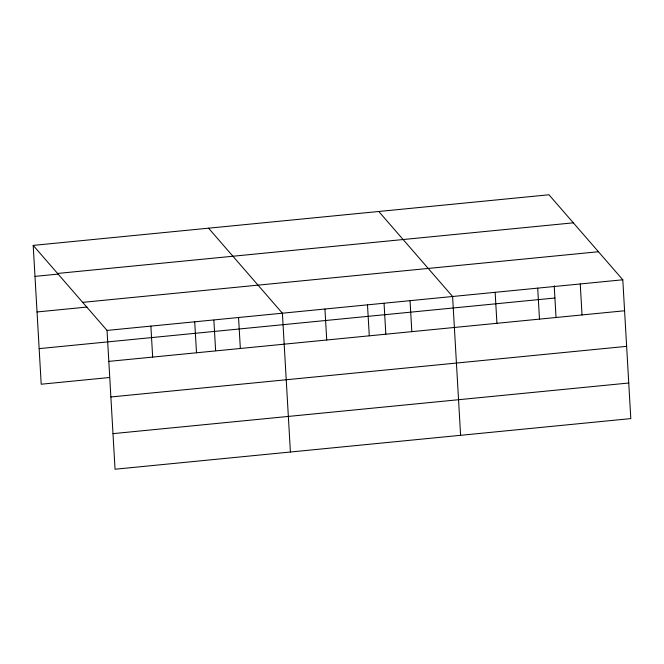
<?xml version="1.0" encoding="UTF-8"?>
<svg xmlns="http://www.w3.org/2000/svg" width="664" height="664" viewBox="0 0 664 664"><rect width="100%" height="100%" fill="white"/><g stroke="black" fill="none" stroke-linecap="round" stroke-linejoin="round"><path stroke-width="1" d="M33.2 245.398L548.962 194.776L622.799 279.785L630.8 418.602L115.038 469.224L107.037 330.415L33.2 245.398L41.201 384.215L109.51 377.509M57.569 273.452L573.331 222.83M34.984 276.373L58.432 274.074M82.668 302.361L598.43 251.731M37.035 311.964L86.992 307.058M107.037 330.415L622.799 279.785M39.151 348.625L554.913 298.003M108.821 361.39L624.583 310.769M110.871 396.972L626.633 346.351M112.988 433.642L628.75 383.012M378.762 211.484L452.591 296.493L460.6 435.31M208.562 228.184L282.391 313.2L290.4 452.01M580.245 283.968L582.029 314.943M554.208 285.777L556.025 317.317M537.699 288.143L539.483 319.118M495.145 292.318L496.929 323.293M410.045 300.667L411.829 331.643M384.066 303.506L385.825 334.025M367.491 304.851L369.284 335.826M324.945 309.026L326.729 340.001M238.55 317.5L240.343 348.476M213.866 320.214L215.626 350.733M194.71 321.808L196.502 352.783M150.877 326.107L152.662 357.083"/></g></svg>
